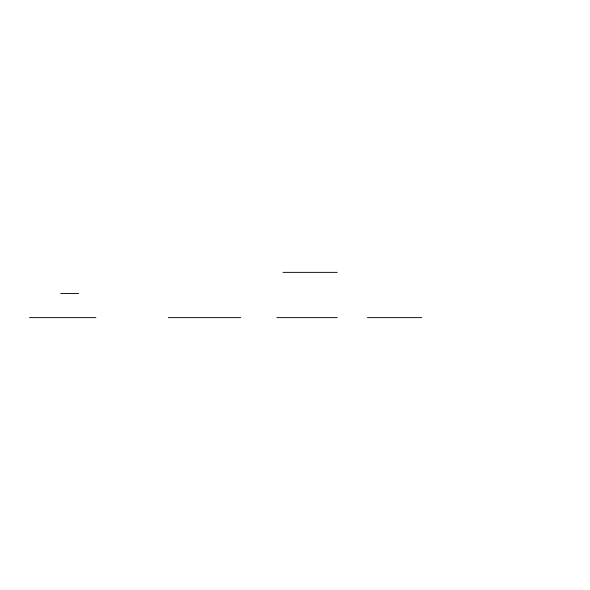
<?xml version="1.0" encoding="UTF-8"?>
<svg xmlns="http://www.w3.org/2000/svg" width="590" height="590" viewBox="0 0 590 590"><rect width="100%" height="100%" fill="white"/><g stroke="black" fill="none" stroke-linecap="round" stroke-linejoin="round"><path stroke-width="0.89" d="M282.935 272.374L337.237 272.374M60.733 293.488L78.721 293.488M29.5 317.627L95.875 317.627M168.283 317.627L240.691 317.627M276.894 317.627L337.237 317.627M367.408 317.627L421.717 317.627"/></g></svg>
